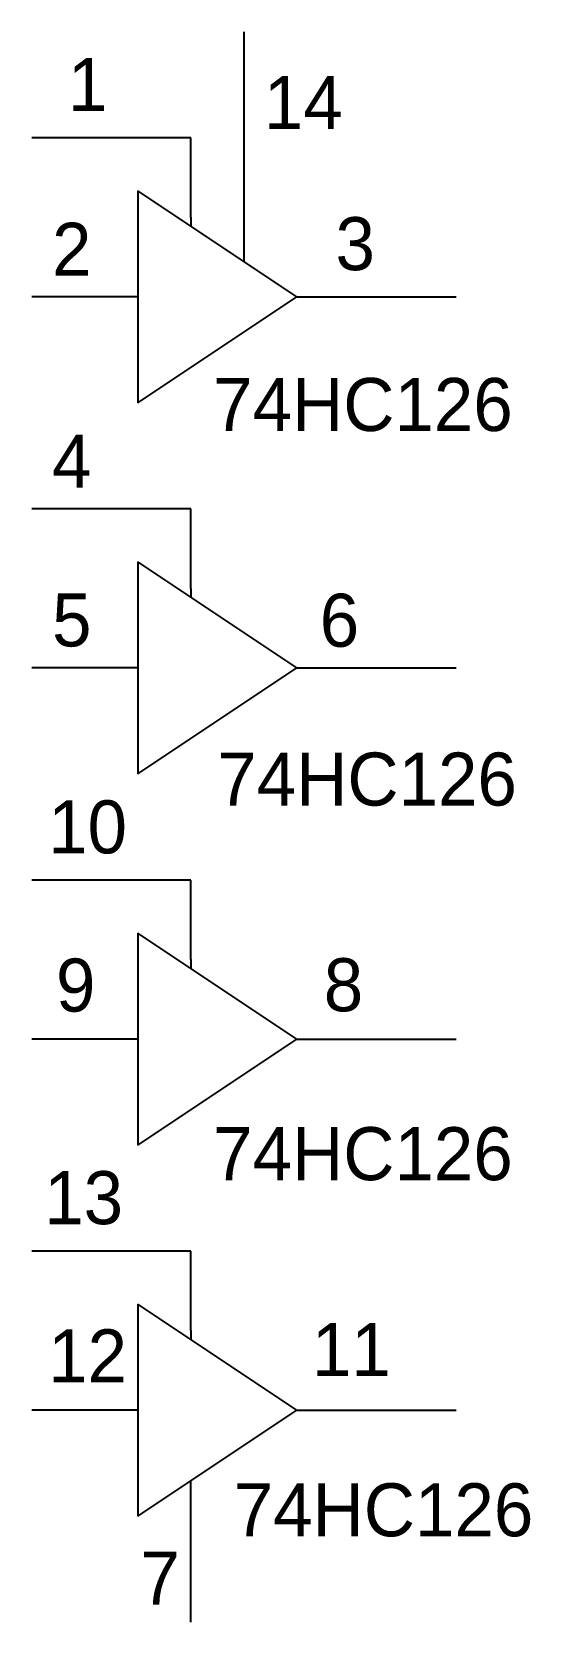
# Model space of a CAD drawing. Extents: x 3.15 to 3.62, y 13.85 to 15.35.
import ezdxf

# ---------------------------------------------------------------- set-up
doc = ezdxf.new("R2010")
doc.units = 0
doc.header["$MEASUREMENT"] = 0
doc.layers.get('0').update_dxf_attribs({"linetype": 'CONTINUOUS'})

msp = doc.modelspace()

# ---------------------------------------------------------------- linework, layer by layer
for p, q in [((3.35, 15.35), (3.35, 15.3)), ((3.35, 15.3), (3.35, 15.15)), ((3.3, 15.25), (3.15, 15.25)), ((3.3, 15.175), (3.3, 15.25)), ((3.25, 15.2), (3.25, 15)), ((3.4, 15.1), (3.25, 15.2)), ((3.3, 15.175), (3.3, 15.1667)), ((3.3, 15.1667), (3.3, 15.1667)), ((3.35, 15.15), (3.35, 15.1333)), ((3.25, 15.1), (3.15, 15.1)), ((3.25, 15), (3.4, 15.1)), ((3.4, 15.1), (3.5, 15.1)), ((3.45, 15.1), (3.55, 15.1)), ((3.3, 14.9), (3.15, 14.9)), ((3.3, 14.825), (3.3, 14.9)), ((3.4, 14.75), (3.25, 14.85)), ((3.25, 14.85), (3.25, 14.65)), ((3.3, 14.825), (3.3, 14.8167)), ((3.3, 14.8167), (3.3, 14.8167)), ((3.25, 14.75), (3.15, 14.75)), ((3.25, 14.65), (3.4, 14.75)), ((3.4, 14.75), (3.5, 14.75)), ((3.45, 14.75), (3.55, 14.75)), ((3.3, 14.55), (3.15, 14.55)), ((3.3, 14.475), (3.3, 14.55)), ((3.25, 14.5), (3.25, 14.3)), ((3.4, 14.4), (3.25, 14.5)), ((3.3, 14.475), (3.3, 14.4667)), ((3.3, 14.4667), (3.3, 14.4667)), ((3.25, 14.4), (3.15, 14.4)), ((3.25, 14.3), (3.4, 14.4)), ((3.4, 14.4), (3.5, 14.4)), ((3.45, 14.4), (3.55, 14.4)), ((3.3, 14.2), (3.15, 14.2)), ((3.3, 14.125), (3.3, 14.2)), ((3.4, 14.05), (3.25, 14.15)), ((3.25, 14.15), (3.25, 13.95)), ((3.3, 14.125), (3.3, 14.1167)), ((3.3, 14.1167), (3.3, 14.1167)), ((3.25, 14.05), (3.15, 14.05)), ((3.25, 13.95), (3.4, 14.05)), ((3.4, 14.05), (3.5, 14.05)), ((3.45, 14.05), (3.55, 14.05)), ((3.3, 13.95), (3.3, 13.9834)), ((3.3, 13.85), (3.3, 13.95))]:
    msp.add_line(p, q)

# ---------------------------------------------------------------- texts
for s, p in [('1', (3.184, 15.2752)), ('14', (3.3688, 15.2582)), ('2', (3.1691, 15.1199)), ('3', (3.4364, 15.1252)), ('74HC126', (3.321, 14.9735)), ('4', (3.1691, 14.9201)), ('5', (3.1691, 14.7703)), ('6', (3.4215, 14.77)), ('74HC126', (3.3249, 14.6202)), ('10', (3.1654, 14.5751)), ('9', (3.1728, 14.4259)), ('8', (3.4253, 14.4262)), ('74HC126', (3.321, 14.2669)), ('13', (3.1617, 14.2254)), ('11', (3.4141, 14.0821)), ('12', (3.1654, 14.0762)), ('74HC126', (3.3404, 13.931)), ('7', (3.2523, 13.8665))]:
    msp.add_text(s, height=0.05).set_placement(p)

doc.saveas('drawing.dxf')
